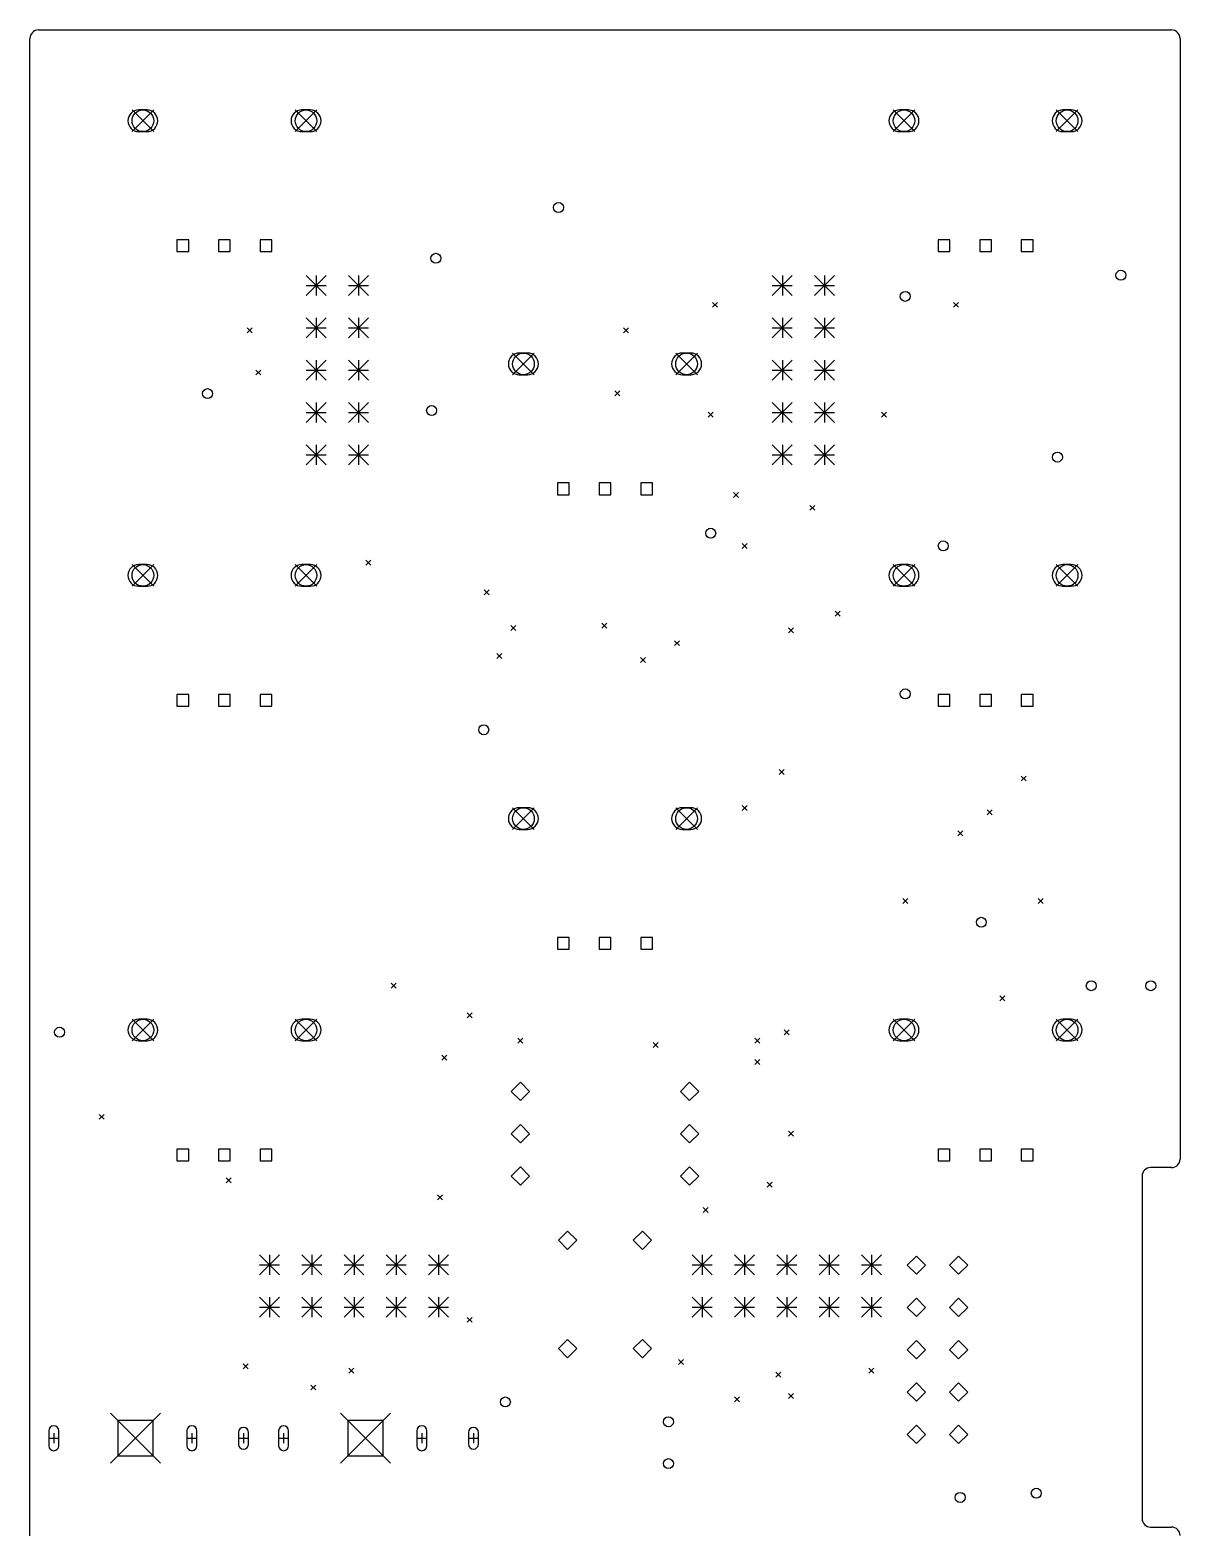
# Model space of a CAD drawing. Extents: x 1.65 to 4.49, y -6.72 to -1.36.
# Drawn here: x 1.73 to 4.45, y -4.9 to -1.36 of the extents above; entities that cross this region are included whole.
import ezdxf

# ---------------------------------------------------------------- set-up
doc = ezdxf.new("R2010")
doc.units = 0
doc.header["$MEASUREMENT"] = 0
doc.layers.add('BLACK', color=7, linetype='CONTINUOUS')

msp = doc.modelspace()

# ---------------------------------------------------------------- linework, layer by layer
at = {"layer": 'BLACK', "linetype": 'CONTINUOUS'}
for p, q in [((1.73, -5.65), (1.73, -1.38)), ((1.75, -1.36), (4.43, -1.36)), ((4.45, -1.38), (4.45, -4.03)), ((1.9715, -1.5491), (2.0227, -1.6003)), ((2.0227, -1.5491), (1.9715, -1.6003)), ((2.0069, -1.5491), (1.9872, -1.5491)), ((2.3573, -1.5491), (2.4085, -1.6003)), ((2.4085, -1.5491), (2.3573, -1.6003)), ((2.3928, -1.5491), (2.3731, -1.5491)), ((3.7715, -1.5491), (3.8227, -1.6003)), ((3.8227, -1.5491), (3.7715, -1.6003)), ((3.8069, -1.5491), (3.7872, -1.5491)), ((4.1573, -1.5491), (4.2085, -1.6003)), ((4.2085, -1.5491), (4.1573, -1.6003)), ((4.1928, -1.5491), (4.1731, -1.5491)), ((1.9872, -1.6003), (2.0069, -1.6003)), ((2.3731, -1.6003), (2.3928, -1.6003)), ((3.7872, -1.6003), (3.8069, -1.6003)), ((4.1731, -1.6003), (4.1928, -1.6003)), ((2.1055, -1.8561), (2.0777, -1.8561)), ((2.0777, -1.8561), (2.0777, -1.8839)), ((2.1055, -1.8839), (2.1055, -1.8561)), ((2.2039, -1.8561), (2.1761, -1.8561)), ((2.1761, -1.8561), (2.1761, -1.8839)), ((2.2039, -1.8839), (2.2039, -1.8561)), ((2.3023, -1.8561), (2.2745, -1.8561)), ((2.2745, -1.8561), (2.2745, -1.8839)), ((2.3023, -1.8839), (2.3023, -1.8561)), ((3.9055, -1.8561), (3.8777, -1.8561)), ((3.8777, -1.8561), (3.8777, -1.8839)), ((3.9055, -1.8839), (3.9055, -1.8561)), ((4.0039, -1.8561), (3.9761, -1.8561)), ((3.9761, -1.8561), (3.9761, -1.8839)), ((4.0039, -1.8839), (4.0039, -1.8561)), ((4.1023, -1.8561), (4.0745, -1.8561)), ((4.0745, -1.8561), (4.0745, -1.8839)), ((4.1023, -1.8839), (4.1023, -1.8561)), ((2.0777, -1.8839), (2.1055, -1.8839)), ((2.1761, -1.8839), (2.2039, -1.8839)), ((2.2745, -1.8839), (2.3023, -1.8839)), ((3.8777, -1.8839), (3.9055, -1.8839)), ((3.9761, -1.8839), (4.0039, -1.8839)), ((4.0745, -1.8839), (4.1023, -1.8839)), ((2.3834, -1.941), (2.4306, -1.9883)), ((2.4306, -1.941), (2.3834, -1.9883)), ((2.407, -1.941), (2.407, -1.9883)), ((2.4834, -1.941), (2.5306, -1.9883)), ((2.5306, -1.941), (2.4834, -1.9883)), ((2.507, -1.941), (2.507, -1.9883)), ((3.4857, -1.941), (3.533, -1.9883)), ((3.533, -1.941), (3.4857, -1.9883)), ((3.5094, -1.941), (3.5094, -1.9883)), ((3.5857, -1.941), (3.633, -1.9883)), ((3.633, -1.941), (3.5857, -1.9883)), ((3.6094, -1.941), (3.6094, -1.9883)), ((2.3834, -1.9646), (2.4306, -1.9646)), ((2.4834, -1.9646), (2.5306, -1.9646)), ((3.4857, -1.9646), (3.533, -1.9646)), ((3.5857, -1.9646), (3.633, -1.9646)), ((3.3441, -2.0041), (3.3559, -2.0159)), ((3.3559, -2.0041), (3.3441, -2.0159)), ((3.9141, -2.0041), (3.9259, -2.0159)), ((3.9259, -2.0041), (3.9141, -2.0159)), ((2.3834, -2.041), (2.4306, -2.0883)), ((2.4306, -2.041), (2.3834, -2.0883)), ((2.407, -2.041), (2.407, -2.0883)), ((2.4834, -2.041), (2.5306, -2.0883)), ((2.5306, -2.041), (2.4834, -2.0883)), ((2.507, -2.041), (2.507, -2.0883)), ((3.4857, -2.041), (3.533, -2.0883)), ((3.533, -2.041), (3.4857, -2.0883)), ((3.5094, -2.041), (3.5094, -2.0883)), ((3.5857, -2.041), (3.633, -2.0883)), ((3.633, -2.041), (3.5857, -2.0883)), ((3.6094, -2.041), (3.6094, -2.0883)), ((2.2441, -2.0641), (2.2559, -2.0759)), ((2.2559, -2.0641), (2.2441, -2.0759)), ((2.3834, -2.0646), (2.4306, -2.0646)), ((2.4834, -2.0646), (2.5306, -2.0646)), ((3.1341, -2.0641), (3.1459, -2.0759)), ((3.1459, -2.0641), (3.1341, -2.0759)), ((3.4857, -2.0646), (3.533, -2.0646)), ((3.5857, -2.0646), (3.633, -2.0646)), ((2.3834, -2.141), (2.4306, -2.1883)), ((2.4306, -2.141), (2.3834, -2.1883)), ((2.407, -2.141), (2.407, -2.1883)), ((2.4834, -2.141), (2.5306, -2.1883)), ((2.5306, -2.141), (2.4834, -2.1883)), ((2.507, -2.141), (2.507, -2.1883)), ((2.8715, -2.1241), (2.9227, -2.1753)), ((2.9227, -2.1241), (2.8715, -2.1753)), ((2.9069, -2.1241), (2.8872, -2.1241)), ((3.2573, -2.1241), (3.3085, -2.1753)), ((3.3085, -2.1241), (3.2573, -2.1753)), ((3.2928, -2.1241), (3.2731, -2.1241)), ((3.4857, -2.141), (3.533, -2.1883)), ((3.533, -2.141), (3.4857, -2.1883)), ((3.5094, -2.141), (3.5094, -2.1883)), ((3.5857, -2.141), (3.633, -2.1883)), ((3.633, -2.141), (3.5857, -2.1883)), ((3.6094, -2.141), (3.6094, -2.1883)), ((2.2641, -2.1641), (2.2759, -2.1759)), ((2.2759, -2.1641), (2.2641, -2.1759)), ((2.3834, -2.1646), (2.4306, -2.1646)), ((2.4834, -2.1646), (2.5306, -2.1646)), ((2.8872, -2.1753), (2.9069, -2.1753)), ((3.2731, -2.1753), (3.2928, -2.1753)), ((3.4857, -2.1646), (3.533, -2.1646)), ((3.5857, -2.1646), (3.633, -2.1646)), ((3.1132, -2.2132), (3.125, -2.225)), ((3.125, -2.2132), (3.1132, -2.225)), ((2.3834, -2.241), (2.4306, -2.2883)), ((2.4306, -2.241), (2.3834, -2.2883)), ((2.3834, -2.2646), (2.4306, -2.2646)), ((2.407, -2.241), (2.407, -2.2883)), ((2.4834, -2.241), (2.5306, -2.2883)), ((2.5306, -2.241), (2.4834, -2.2883)), ((2.4834, -2.2646), (2.5306, -2.2646)), ((2.507, -2.241), (2.507, -2.2883)), ((3.3341, -2.2641), (3.3459, -2.2759)), ((3.3459, -2.2641), (3.3341, -2.2759)), ((3.4857, -2.241), (3.533, -2.2883)), ((3.533, -2.241), (3.4857, -2.2883)), ((3.4857, -2.2646), (3.533, -2.2646)), ((3.5094, -2.241), (3.5094, -2.2883)), ((3.5857, -2.241), (3.633, -2.2883)), ((3.633, -2.241), (3.5857, -2.2883)), ((3.5857, -2.2646), (3.633, -2.2646)), ((3.6094, -2.241), (3.6094, -2.2883)), ((3.7441, -2.2641), (3.7559, -2.2759)), ((3.7559, -2.2641), (3.7441, -2.2759)), ((2.3834, -2.341), (2.4306, -2.3883)), ((2.4306, -2.341), (2.3834, -2.3883)), ((2.3834, -2.3646), (2.4306, -2.3646)), ((2.407, -2.341), (2.407, -2.3883)), ((2.4834, -2.341), (2.5306, -2.3883)), ((2.5306, -2.341), (2.4834, -2.3883)), ((2.4834, -2.3646), (2.5306, -2.3646)), ((2.507, -2.341), (2.507, -2.3883)), ((3.4857, -2.341), (3.533, -2.3883)), ((3.533, -2.341), (3.4857, -2.3883)), ((3.4857, -2.3646), (3.533, -2.3646)), ((3.5094, -2.341), (3.5094, -2.3883)), ((3.5857, -2.341), (3.633, -2.3883)), ((3.633, -2.341), (3.5857, -2.3883)), ((3.5857, -2.3646), (3.633, -2.3646)), ((3.6094, -2.341), (3.6094, -2.3883)), ((3.0055, -2.4311), (2.9777, -2.4311)), ((2.9777, -2.4311), (2.9777, -2.4589)), ((3.0055, -2.4589), (3.0055, -2.4311)), ((3.1039, -2.4311), (3.0761, -2.4311)), ((3.0761, -2.4311), (3.0761, -2.4589)), ((3.1039, -2.4589), (3.1039, -2.4311)), ((3.2023, -2.4311), (3.1745, -2.4311)), ((3.1745, -2.4311), (3.1745, -2.4589)), ((3.2023, -2.4589), (3.2023, -2.4311)), ((2.9777, -2.4589), (3.0055, -2.4589)), ((3.0761, -2.4589), (3.1039, -2.4589)), ((3.1745, -2.4589), (3.2023, -2.4589)), ((3.3941, -2.4541), (3.4059, -2.4659)), ((3.4059, -2.4541), (3.3941, -2.4659)), ((3.5741, -2.4841), (3.5859, -2.4959)), ((3.5859, -2.4841), (3.5741, -2.4959)), ((3.4141, -2.5741), (3.4259, -2.5859)), ((3.4259, -2.5741), (3.4141, -2.5859)), ((2.5241, -2.6141), (2.5359, -2.6259)), ((2.5359, -2.6141), (2.5241, -2.6259)), ((1.9715, -2.6241), (2.0227, -2.6753)), ((2.0227, -2.6241), (1.9715, -2.6753)), ((2.0069, -2.6241), (1.9872, -2.6241)), ((2.3573, -2.6241), (2.4085, -2.6753)), ((2.4085, -2.6241), (2.3573, -2.6753)), ((2.3928, -2.6241), (2.3731, -2.6241)), ((3.7715, -2.6241), (3.8227, -2.6753)), ((3.8227, -2.6241), (3.7715, -2.6753)), ((3.8069, -2.6241), (3.7872, -2.6241)), ((4.1573, -2.6241), (4.2085, -2.6753)), ((4.2085, -2.6241), (4.1573, -2.6753)), ((4.1928, -2.6241), (4.1731, -2.6241)), ((1.9872, -2.6753), (2.0069, -2.6753)), ((2.3731, -2.6753), (2.3928, -2.6753)), ((2.8041, -2.6841), (2.8159, -2.6959)), ((2.8159, -2.6841), (2.8041, -2.6959)), ((3.7872, -2.6753), (3.8069, -2.6753)), ((4.1731, -2.6753), (4.1928, -2.6753)), ((3.6341, -2.7341), (3.6459, -2.7459)), ((3.6459, -2.7341), (3.6341, -2.7459)), ((2.8676, -2.7685), (2.8794, -2.7804)), ((2.8794, -2.7685), (2.8676, -2.7804)), ((3.0828, -2.7628), (3.0946, -2.7746)), ((3.0946, -2.7628), (3.0828, -2.7746)), ((3.5241, -2.7741), (3.5359, -2.7859)), ((3.5359, -2.7741), (3.5241, -2.7859)), ((3.2541, -2.8041), (3.2659, -2.8159)), ((3.2659, -2.8041), (3.2541, -2.8159)), ((2.8341, -2.8341), (2.8459, -2.8459)), ((2.8459, -2.8341), (2.8341, -2.8459)), ((3.1741, -2.8441), (3.1859, -2.8559)), ((3.1859, -2.8441), (3.1741, -2.8559)), ((2.1055, -2.9311), (2.0777, -2.9311)), ((2.0777, -2.9311), (2.0777, -2.9589)), ((2.1055, -2.9589), (2.1055, -2.9311)), ((2.2039, -2.9311), (2.1761, -2.9311)), ((2.1761, -2.9311), (2.1761, -2.9589)), ((2.2039, -2.9589), (2.2039, -2.9311)), ((2.3023, -2.9311), (2.2745, -2.9311)), ((2.2745, -2.9311), (2.2745, -2.9589)), ((2.3023, -2.9589), (2.3023, -2.9311)), ((3.9055, -2.9311), (3.8777, -2.9311)), ((3.8777, -2.9311), (3.8777, -2.9589)), ((3.9055, -2.9589), (3.9055, -2.9311)), ((4.0039, -2.9311), (3.9761, -2.9311)), ((3.9761, -2.9311), (3.9761, -2.9589)), ((4.0039, -2.9589), (4.0039, -2.9311)), ((4.1023, -2.9311), (4.0745, -2.9311)), ((4.0745, -2.9311), (4.0745, -2.9589)), ((4.1023, -2.9589), (4.1023, -2.9311)), ((2.0777, -2.9589), (2.1055, -2.9589)), ((2.1761, -2.9589), (2.2039, -2.9589)), ((2.2745, -2.9589), (2.3023, -2.9589)), ((3.8777, -2.9589), (3.9055, -2.9589)), ((3.9761, -2.9589), (4.0039, -2.9589)), ((4.0745, -2.9589), (4.1023, -2.9589)), ((3.5017, -3.1087), (3.5135, -3.1205)), ((3.5135, -3.1087), (3.5017, -3.1205)), ((4.0741, -3.1241), (4.0859, -3.1359)), ((4.0859, -3.1241), (4.0741, -3.1359)), ((2.8715, -3.1991), (2.9227, -3.2503)), ((2.9227, -3.1991), (2.8715, -3.2503)), ((2.9069, -3.1991), (2.8872, -3.1991)), ((3.2573, -3.1991), (3.3085, -3.2503)), ((3.3085, -3.1991), (3.2573, -3.2503)), ((3.2928, -3.1991), (3.2731, -3.1991)), ((3.4141, -3.1941), (3.4259, -3.2059)), ((3.4259, -3.1941), (3.4141, -3.2059)), ((3.9941, -3.2041), (4.0059, -3.2159)), ((4.0059, -3.2041), (3.9941, -3.2159)), ((2.8872, -3.2503), (2.9069, -3.2503)), ((3.2731, -3.2503), (3.2928, -3.2503)), ((3.9241, -3.2541), (3.9359, -3.2659)), ((3.9359, -3.2541), (3.9241, -3.2659)), ((3.7941, -3.4141), (3.8059, -3.4259)), ((3.8059, -3.4141), (3.7941, -3.4259)), ((4.1141, -3.4141), (4.1259, -3.4259)), ((4.1259, -3.4141), (4.1141, -3.4259)), ((3.0055, -3.5061), (2.9777, -3.5061)), ((2.9777, -3.5061), (2.9777, -3.5339)), ((2.9777, -3.5339), (3.0055, -3.5339)), ((3.0055, -3.5339), (3.0055, -3.5061)), ((3.1039, -3.5061), (3.0761, -3.5061)), ((3.0761, -3.5061), (3.0761, -3.5339)), ((3.0761, -3.5339), (3.1039, -3.5339)), ((3.1039, -3.5339), (3.1039, -3.5061)), ((3.2023, -3.5061), (3.1745, -3.5061)), ((3.1745, -3.5061), (3.1745, -3.5339)), ((3.1745, -3.5339), (3.2023, -3.5339)), ((3.2023, -3.5339), (3.2023, -3.5061)), ((2.5841, -3.6141), (2.5959, -3.6259)), ((2.5959, -3.6141), (2.5841, -3.6259)), ((4.0241, -3.6441), (4.0359, -3.6559)), ((4.0359, -3.6441), (4.0241, -3.6559)), ((1.9715, -3.6991), (2.0227, -3.7503)), ((2.0227, -3.6991), (1.9715, -3.7503)), ((2.0069, -3.6991), (1.9872, -3.6991)), ((2.3573, -3.6991), (2.4085, -3.7503)), ((2.4085, -3.6991), (2.3573, -3.7503)), ((2.3928, -3.6991), (2.3731, -3.6991)), ((2.7641, -3.6841), (2.7759, -3.6959)), ((2.7759, -3.6841), (2.7641, -3.6959)), ((3.7715, -3.6991), (3.8227, -3.7503)), ((3.8227, -3.6991), (3.7715, -3.7503)), ((3.8069, -3.6991), (3.7872, -3.6991)), ((4.1573, -3.6991), (4.2085, -3.7503)), ((4.2085, -3.6991), (4.1573, -3.7503)), ((4.1928, -3.6991), (4.1731, -3.6991)), ((1.9872, -3.7503), (2.0069, -3.7503)), ((2.3731, -3.7503), (2.3928, -3.7503)), ((2.8841, -3.7441), (2.8959, -3.7559)), ((2.8959, -3.7441), (2.8841, -3.7559)), ((3.4441, -3.7441), (3.4559, -3.7559)), ((3.4559, -3.7441), (3.4441, -3.7559)), ((3.5141, -3.7241), (3.5259, -3.7359)), ((3.5259, -3.7241), (3.5141, -3.7359)), ((3.7872, -3.7503), (3.8069, -3.7503)), ((4.1731, -3.7503), (4.1928, -3.7503)), ((2.7041, -3.7841), (2.7159, -3.7959)), ((2.7159, -3.7841), (2.7041, -3.7959)), ((3.2041, -3.7541), (3.2159, -3.7659)), ((3.2159, -3.7541), (3.2041, -3.7659)), ((3.4441, -3.7941), (3.4559, -3.8059)), ((3.4559, -3.7941), (3.4441, -3.8059)), ((2.89, -3.8483), (2.8683, -3.87)), ((2.9117, -3.87), (2.89, -3.8483)), ((3.29, -3.8483), (3.2683, -3.87)), ((3.3117, -3.87), (3.29, -3.8483)), ((2.8683, -3.87), (2.89, -3.8917)), ((2.89, -3.8917), (2.9117, -3.87)), ((3.2683, -3.87), (3.29, -3.8917)), ((3.29, -3.8917), (3.3117, -3.87)), ((1.8941, -3.9241), (1.9059, -3.9359)), ((1.9059, -3.9241), (1.8941, -3.9359)), ((2.89, -3.9483), (2.8683, -3.97)), ((2.9117, -3.97), (2.89, -3.9483)), ((3.29, -3.9483), (3.2683, -3.97)), ((3.3117, -3.97), (3.29, -3.9483)), ((3.5241, -3.9641), (3.5359, -3.9759)), ((3.5359, -3.9641), (3.5241, -3.9759)), ((2.8683, -3.97), (2.89, -3.9917)), ((2.89, -3.9917), (2.9117, -3.97)), ((3.2683, -3.97), (3.29, -3.9917)), ((3.29, -3.9917), (3.3117, -3.97)), ((2.1055, -4.0061), (2.0777, -4.0061)), ((2.0777, -4.0061), (2.0777, -4.0339)), ((2.0777, -4.0339), (2.1055, -4.0339)), ((2.1055, -4.0339), (2.1055, -4.0061)), ((2.2039, -4.0061), (2.1761, -4.0061)), ((2.1761, -4.0061), (2.1761, -4.0339)), ((2.1761, -4.0339), (2.2039, -4.0339)), ((2.2039, -4.0339), (2.2039, -4.0061)), ((2.3023, -4.0061), (2.2745, -4.0061)), ((2.2745, -4.0061), (2.2745, -4.0339)), ((2.2745, -4.0339), (2.3023, -4.0339)), ((2.3023, -4.0339), (2.3023, -4.0061)), ((3.9055, -4.0061), (3.8777, -4.0061)), ((3.8777, -4.0061), (3.8777, -4.0339)), ((3.8777, -4.0339), (3.9055, -4.0339)), ((3.9055, -4.0339), (3.9055, -4.0061)), ((4.0039, -4.0061), (3.9761, -4.0061)), ((3.9761, -4.0061), (3.9761, -4.0339)), ((3.9761, -4.0339), (4.0039, -4.0339)), ((4.0039, -4.0339), (4.0039, -4.0061)), ((4.1023, -4.0061), (4.0745, -4.0061)), ((4.0745, -4.0061), (4.0745, -4.0339)), ((4.0745, -4.0339), (4.1023, -4.0339)), ((4.1023, -4.0339), (4.1023, -4.0061)), ((2.89, -4.0483), (2.8683, -4.07)), ((2.8683, -4.07), (2.89, -4.0917)), ((2.9117, -4.07), (2.89, -4.0483)), ((2.89, -4.0917), (2.9117, -4.07)), ((3.29, -4.0483), (3.2683, -4.07)), ((3.2683, -4.07), (3.29, -4.0917)), ((3.3117, -4.07), (3.29, -4.0483)), ((3.29, -4.0917), (3.3117, -4.07)), ((4.36, -4.07), (4.36, -4.88)), ((4.43, -4.05), (4.38, -4.05)), ((2.1941, -4.0741), (2.2059, -4.0859)), ((2.2059, -4.0741), (2.1941, -4.0859)), ((3.4736, -4.0846), (3.4854, -4.0964)), ((3.4854, -4.0846), (3.4736, -4.0964)), ((2.6941, -4.1141), (2.7059, -4.1259)), ((2.7059, -4.1141), (2.6941, -4.1259)), ((3.322, -4.1442), (3.3338, -4.156)), ((3.3338, -4.1442), (3.322, -4.156)), ((3.0014, -4.2004), (2.9798, -4.222)), ((3.0231, -4.222), (3.0014, -4.2004)), ((3.1786, -4.2004), (3.1569, -4.222)), ((3.2002, -4.222), (3.1786, -4.2004)), ((2.9798, -4.222), (3.0014, -4.2437)), ((3.0014, -4.2437), (3.0231, -4.222)), ((3.1569, -4.222), (3.1786, -4.2437)), ((3.1786, -4.2437), (3.2002, -4.222)), ((2.2728, -4.2564), (2.32, -4.3036)), ((2.32, -4.2564), (2.2728, -4.3036)), ((2.2728, -4.28), (2.32, -4.28)), ((2.2964, -4.2564), (2.2964, -4.3036)), ((2.3728, -4.2564), (2.42, -4.3036)), ((2.42, -4.2564), (2.3728, -4.3036)), ((2.3728, -4.28), (2.42, -4.28)), ((2.3964, -4.2564), (2.3964, -4.3036)), ((2.4728, -4.2564), (2.52, -4.3036)), ((2.52, -4.2564), (2.4728, -4.3036)), ((2.4728, -4.28), (2.52, -4.28)), ((2.4964, -4.2564), (2.4964, -4.3036)), ((2.5728, -4.2564), (2.62, -4.3036)), ((2.62, -4.2564), (2.5728, -4.3036)), ((2.5728, -4.28), (2.62, -4.28)), ((2.5964, -4.2564), (2.5964, -4.3036)), ((2.6728, -4.2564), (2.72, -4.3036)), ((2.72, -4.2564), (2.6728, -4.3036)), ((2.6728, -4.28), (2.72, -4.28)), ((2.6964, -4.2564), (2.6964, -4.3036)), ((3.2964, -4.2564), (3.3436, -4.3036)), ((3.3436, -4.2564), (3.2964, -4.3036)), ((3.2964, -4.28), (3.3436, -4.28)), ((3.32, -4.2564), (3.32, -4.3036)), ((3.3964, -4.2564), (3.4436, -4.3036)), ((3.4436, -4.2564), (3.3964, -4.3036)), ((3.3964, -4.28), (3.4436, -4.28)), ((3.42, -4.2564), (3.42, -4.3036)), ((3.4964, -4.2564), (3.5436, -4.3036)), ((3.5436, -4.2564), (3.4964, -4.3036)), ((3.4964, -4.28), (3.5436, -4.28)), ((3.52, -4.2564), (3.52, -4.3036)), ((3.5964, -4.2564), (3.6436, -4.3036)), ((3.6436, -4.2564), (3.5964, -4.3036)), ((3.5964, -4.28), (3.6436, -4.28)), ((3.62, -4.2564), (3.62, -4.3036)), ((3.6964, -4.2564), (3.7436, -4.3036)), ((3.7436, -4.2564), (3.6964, -4.3036)), ((3.6964, -4.28), (3.7436, -4.28)), ((3.72, -4.2564), (3.72, -4.3036)), ((3.8263, -4.2591), (3.8046, -4.2808)), ((3.8046, -4.2808), (3.8263, -4.3024)), ((3.848, -4.2808), (3.8263, -4.2591)), ((3.8263, -4.3024), (3.848, -4.2808)), ((3.9263, -4.2591), (3.9046, -4.2808)), ((3.9046, -4.2808), (3.9263, -4.3024)), ((3.948, -4.2808), (3.9263, -4.2591)), ((3.9263, -4.3024), (3.948, -4.2808)), ((2.2728, -4.3564), (2.32, -4.4036)), ((2.32, -4.3564), (2.2728, -4.4036)), ((2.2728, -4.38), (2.32, -4.38)), ((2.2964, -4.3564), (2.2964, -4.4036)), ((2.3728, -4.3564), (2.42, -4.4036)), ((2.42, -4.3564), (2.3728, -4.4036)), ((2.3728, -4.38), (2.42, -4.38)), ((2.3964, -4.3564), (2.3964, -4.4036)), ((2.4728, -4.3564), (2.52, -4.4036)), ((2.52, -4.3564), (2.4728, -4.4036)), ((2.4728, -4.38), (2.52, -4.38)), ((2.4964, -4.3564), (2.4964, -4.4036)), ((2.5728, -4.3564), (2.62, -4.4036)), ((2.62, -4.3564), (2.5728, -4.4036)), ((2.5728, -4.38), (2.62, -4.38)), ((2.5964, -4.3564), (2.5964, -4.4036)), ((2.6728, -4.3564), (2.72, -4.4036)), ((2.72, -4.3564), (2.6728, -4.4036)), ((2.6728, -4.38), (2.72, -4.38)), ((2.6964, -4.3564), (2.6964, -4.4036)), ((3.2964, -4.3564), (3.3436, -4.4036)), ((3.3436, -4.3564), (3.2964, -4.4036)), ((3.2964, -4.38), (3.3436, -4.38)), ((3.32, -4.3564), (3.32, -4.4036)), ((3.3964, -4.3564), (3.4436, -4.4036)), ((3.4436, -4.3564), (3.3964, -4.4036)), ((3.3964, -4.38), (3.4436, -4.38)), ((3.42, -4.3564), (3.42, -4.4036)), ((3.4964, -4.3564), (3.5436, -4.4036)), ((3.5436, -4.3564), (3.4964, -4.4036)), ((3.4964, -4.38), (3.5436, -4.38)), ((3.52, -4.3564), (3.52, -4.4036)), ((3.5964, -4.3564), (3.6436, -4.4036)), ((3.6436, -4.3564), (3.5964, -4.4036)), ((3.5964, -4.38), (3.6436, -4.38)), ((3.62, -4.3564), (3.62, -4.4036)), ((3.6964, -4.3564), (3.7436, -4.4036)), ((3.7436, -4.3564), (3.6964, -4.4036)), ((3.6964, -4.38), (3.7436, -4.38)), ((3.72, -4.3564), (3.72, -4.4036)), ((3.8263, -4.3591), (3.8046, -4.3808)), ((3.8046, -4.3808), (3.8263, -4.4024)), ((3.848, -4.3808), (3.8263, -4.3591)), ((3.8263, -4.4024), (3.848, -4.3808)), ((3.9263, -4.3591), (3.9046, -4.3808)), ((3.9046, -4.3808), (3.9263, -4.4024)), ((3.948, -4.3808), (3.9263, -4.3591)), ((3.9263, -4.4024), (3.948, -4.3808)), ((2.7641, -4.4041), (2.7759, -4.4159)), ((2.7759, -4.4041), (2.7641, -4.4159)), ((3.0014, -4.4563), (2.9798, -4.478)), ((3.0231, -4.478), (3.0014, -4.4563)), ((3.1786, -4.4563), (3.1569, -4.478)), ((3.2002, -4.478), (3.1786, -4.4563)), ((3.8263, -4.4591), (3.8046, -4.4808)), ((3.848, -4.4808), (3.8263, -4.4591)), ((3.9263, -4.4591), (3.9046, -4.4808)), ((3.948, -4.4808), (3.9263, -4.4591)), ((2.9798, -4.478), (3.0014, -4.4996)), ((3.0014, -4.4996), (3.0231, -4.478)), ((3.1569, -4.478), (3.1786, -4.4996)), ((3.1786, -4.4996), (3.2002, -4.478)), ((3.8046, -4.4808), (3.8263, -4.5024)), ((3.8263, -4.5024), (3.848, -4.4808)), ((3.9046, -4.4808), (3.9263, -4.5024)), ((3.9263, -4.5024), (3.948, -4.4808)), ((2.2341, -4.5141), (2.2459, -4.5259)), ((2.2459, -4.5141), (2.2341, -4.5259)), ((2.4841, -4.5241), (2.4959, -4.5359)), ((2.4959, -4.5241), (2.4841, -4.5359)), ((3.2641, -4.5041), (3.2759, -4.5159)), ((3.2759, -4.5041), (3.2641, -4.5159)), ((3.7141, -4.5241), (3.7259, -4.5359)), ((3.7259, -4.5241), (3.7141, -4.5359)), ((2.3941, -4.5641), (2.4059, -4.5759)), ((2.4059, -4.5641), (2.3941, -4.5759)), ((3.4941, -4.5341), (3.5059, -4.5459)), ((3.5059, -4.5341), (3.4941, -4.5459)), ((3.8263, -4.5591), (3.8046, -4.5808)), ((3.848, -4.5808), (3.8263, -4.5591)), ((3.9263, -4.5591), (3.9046, -4.5808)), ((3.948, -4.5808), (3.9263, -4.5591)), ((3.3959, -4.5923), (3.4077, -4.6041)), ((3.4077, -4.5923), (3.3959, -4.6041)), ((3.5241, -4.5841), (3.5359, -4.5959)), ((3.5359, -4.5841), (3.5241, -4.5959)), ((3.8046, -4.5808), (3.8263, -4.6024)), ((3.8263, -4.6024), (3.848, -4.5808)), ((3.9046, -4.5808), (3.9263, -4.6024)), ((3.9263, -4.6024), (3.948, -4.5808)), ((1.9209, -4.6309), (2.0391, -4.7491)), ((2.0391, -4.6309), (1.9209, -4.7491)), ((2.4646, -4.6309), (2.5828, -4.7491)), ((2.5828, -4.6309), (2.4646, -4.7491)), ((1.7745, -4.6723), (1.7745, -4.7077)), ((1.7981, -4.7077), (1.7981, -4.6723)), ((2.0218, -4.6482), (1.9382, -4.6482)), ((1.9382, -4.6482), (1.9382, -4.7318)), ((2.0218, -4.7318), (2.0218, -4.6482)), ((2.1013, -4.6723), (2.1013, -4.7077)), ((2.1249, -4.7077), (2.1249, -4.6723)), ((2.3182, -4.6723), (2.3182, -4.7077)), ((2.3418, -4.7077), (2.3418, -4.6723)), ((2.5655, -4.6482), (2.4819, -4.6482)), ((2.4819, -4.6482), (2.4819, -4.7318)), ((2.5655, -4.7318), (2.5655, -4.6482)), ((2.645, -4.6723), (2.645, -4.7077)), ((2.6686, -4.7077), (2.6686, -4.6723)), ((3.8263, -4.6591), (3.8046, -4.6808)), ((3.848, -4.6808), (3.8263, -4.6591)), ((3.9263, -4.6591), (3.9046, -4.6808)), ((3.948, -4.6808), (3.9263, -4.6591)), ((1.7745, -4.69), (1.7981, -4.69)), ((1.7863, -4.6782), (1.7863, -4.7018)), ((2.1013, -4.69), (2.1249, -4.69)), ((2.1131, -4.6782), (2.1131, -4.7018)), ((2.2233, -4.6762), (2.2233, -4.7038)), ((2.2233, -4.69), (2.2469, -4.69)), ((2.2351, -4.6782), (2.2351, -4.7018)), ((2.2469, -4.7038), (2.2469, -4.6762)), ((2.3182, -4.69), (2.3418, -4.69)), ((2.33, -4.6782), (2.33, -4.7018)), ((2.645, -4.69), (2.6686, -4.69)), ((2.6568, -4.6782), (2.6568, -4.7018)), ((2.767, -4.6762), (2.767, -4.7038)), ((2.767, -4.69), (2.7906, -4.69)), ((2.7788, -4.6782), (2.7788, -4.7018)), ((2.7906, -4.7038), (2.7906, -4.6762)), ((3.8046, -4.6808), (3.8263, -4.7024)), ((3.8263, -4.7024), (3.848, -4.6808)), ((3.9046, -4.6808), (3.9263, -4.7024)), ((3.9263, -4.7024), (3.948, -4.6808)), ((1.9382, -4.7318), (2.0218, -4.7318)), ((2.4819, -4.7318), (2.5655, -4.7318)), ((4.38, -4.9), (4.43, -4.9))]:
    msp.add_line(p, q, dxfattribs=at)
at = {"layer": 'BLACK'}
for centre, radius in [((1.9971, -1.5747), 0.0256), ((2.3829, -1.5747), 0.0256), ((3.7971, -1.5747), 0.0256), ((4.1829, -1.5747), 0.0256), ((2.98, -1.78), 0.0118), ((2.69, -1.9), 0.0118), ((4.31, -1.94), 0.0118), ((3.8, -1.99), 0.0118), ((2.8971, -2.1497), 0.0256), ((3.2829, -2.1497), 0.0256), ((2.15, -2.22), 0.0118), ((2.68, -2.26), 0.0118), ((4.16, -2.37), 0.0118), ((3.34, -2.55), 0.0118), ((3.89, -2.58), 0.0118), ((1.9971, -2.6497), 0.0256), ((2.3829, -2.6497), 0.0256), ((3.7971, -2.6497), 0.0256), ((4.1829, -2.6497), 0.0256), ((3.8, -2.93), 0.0118), ((2.8032, -3.0148), 0.0118), ((2.8971, -3.2247), 0.0256), ((3.2829, -3.2247), 0.0256), ((3.98, -3.47), 0.0118), ((4.24, -3.62), 0.0118), ((4.3808, -3.62), 0.0118), ((1.9971, -3.7247), 0.0256), ((2.3829, -3.7247), 0.0256), ((3.7971, -3.7247), 0.0256), ((4.1829, -3.7247), 0.0256), ((1.8, -3.73), 0.0118), ((2.8544, -4.6042), 0.0118), ((3.24, -4.651), 0.0118), ((3.24, -4.75), 0.0118), ((4.11, -4.82), 0.0118), ((3.93, -4.83), 0.0118)]:
    msp.add_circle(centre, radius, dxfattribs=at)
for centre, radius, start, end in [((1.75, -1.38), 0.02, 90, 180), ((4.43, -1.38), 0.02, 0, 90), ((1.9872, -1.5747), 0.0256, 90, 270), ((2.0069, -1.5747), 0.0256, 270, 450), ((2.3731, -1.5747), 0.0256, 90, 270), ((2.3928, -1.5747), 0.0256, 270, 450), ((3.7872, -1.5747), 0.0256, 90, 270), ((3.8069, -1.5747), 0.0256, 270, 450), ((4.1731, -1.5747), 0.0256, 90, 270), ((4.1928, -1.5747), 0.0256, 270, 450), ((2.8872, -2.1497), 0.0256, 90, 270), ((2.9069, -2.1497), 0.0256, 270, 450), ((3.2731, -2.1497), 0.0256, 90, 270), ((3.2928, -2.1497), 0.0256, 270, 450), ((1.9872, -2.6497), 0.0256, 90, 270), ((2.0069, -2.6497), 0.0256, 270, 450), ((2.3731, -2.6497), 0.0256, 90, 270), ((2.3928, -2.6497), 0.0256, 270, 450), ((3.7872, -2.6497), 0.0256, 90, 270), ((3.8069, -2.6497), 0.0256, 270, 450), ((4.1731, -2.6497), 0.0256, 90, 270), ((4.1928, -2.6497), 0.0256, 270, 450), ((2.8872, -3.2247), 0.0256, 90, 270), ((2.9069, -3.2247), 0.0256, 270, 450), ((3.2731, -3.2247), 0.0256, 90, 270), ((3.2928, -3.2247), 0.0256, 270, 450), ((1.9872, -3.7247), 0.0256, 90, 270), ((2.0069, -3.7247), 0.0256, 270, 450), ((2.3731, -3.7247), 0.0256, 90, 270), ((2.3928, -3.7247), 0.0256, 270, 450), ((3.7872, -3.7247), 0.0256, 90, 270), ((3.8069, -3.7247), 0.0256, 270, 450), ((4.1731, -3.7247), 0.0256, 90, 270), ((4.1928, -3.7247), 0.0256, 270, 450), ((4.43, -4.03), 0.02, -90, 0), ((4.38, -4.07), 0.02, 90, 180), ((1.7863, -4.6723), 0.0118, 0, 180), ((2.1131, -4.6723), 0.0118, 0, 180), ((2.2351, -4.6762), 0.0118, 0, 180), ((2.33, -4.6723), 0.0118, 0, 180), ((2.6568, -4.6723), 0.0118, 0, 180), ((2.7788, -4.6762), 0.0118, 0, 180), ((1.7863, -4.7077), 0.0118, 180, 360), ((2.1131, -4.7077), 0.0118, 180, 360), ((2.2351, -4.7038), 0.0118, 180, 360), ((2.33, -4.7077), 0.0118, 180, 360), ((2.6568, -4.7077), 0.0118, 180, 360), ((2.7788, -4.7038), 0.0118, 180, 360), ((4.38, -4.88), 0.02, -180, -90), ((4.43, -4.92), 0.02, 0, 90)]:
    msp.add_arc(centre, radius, start, end, dxfattribs=at)

doc.saveas('drawing.dxf')
